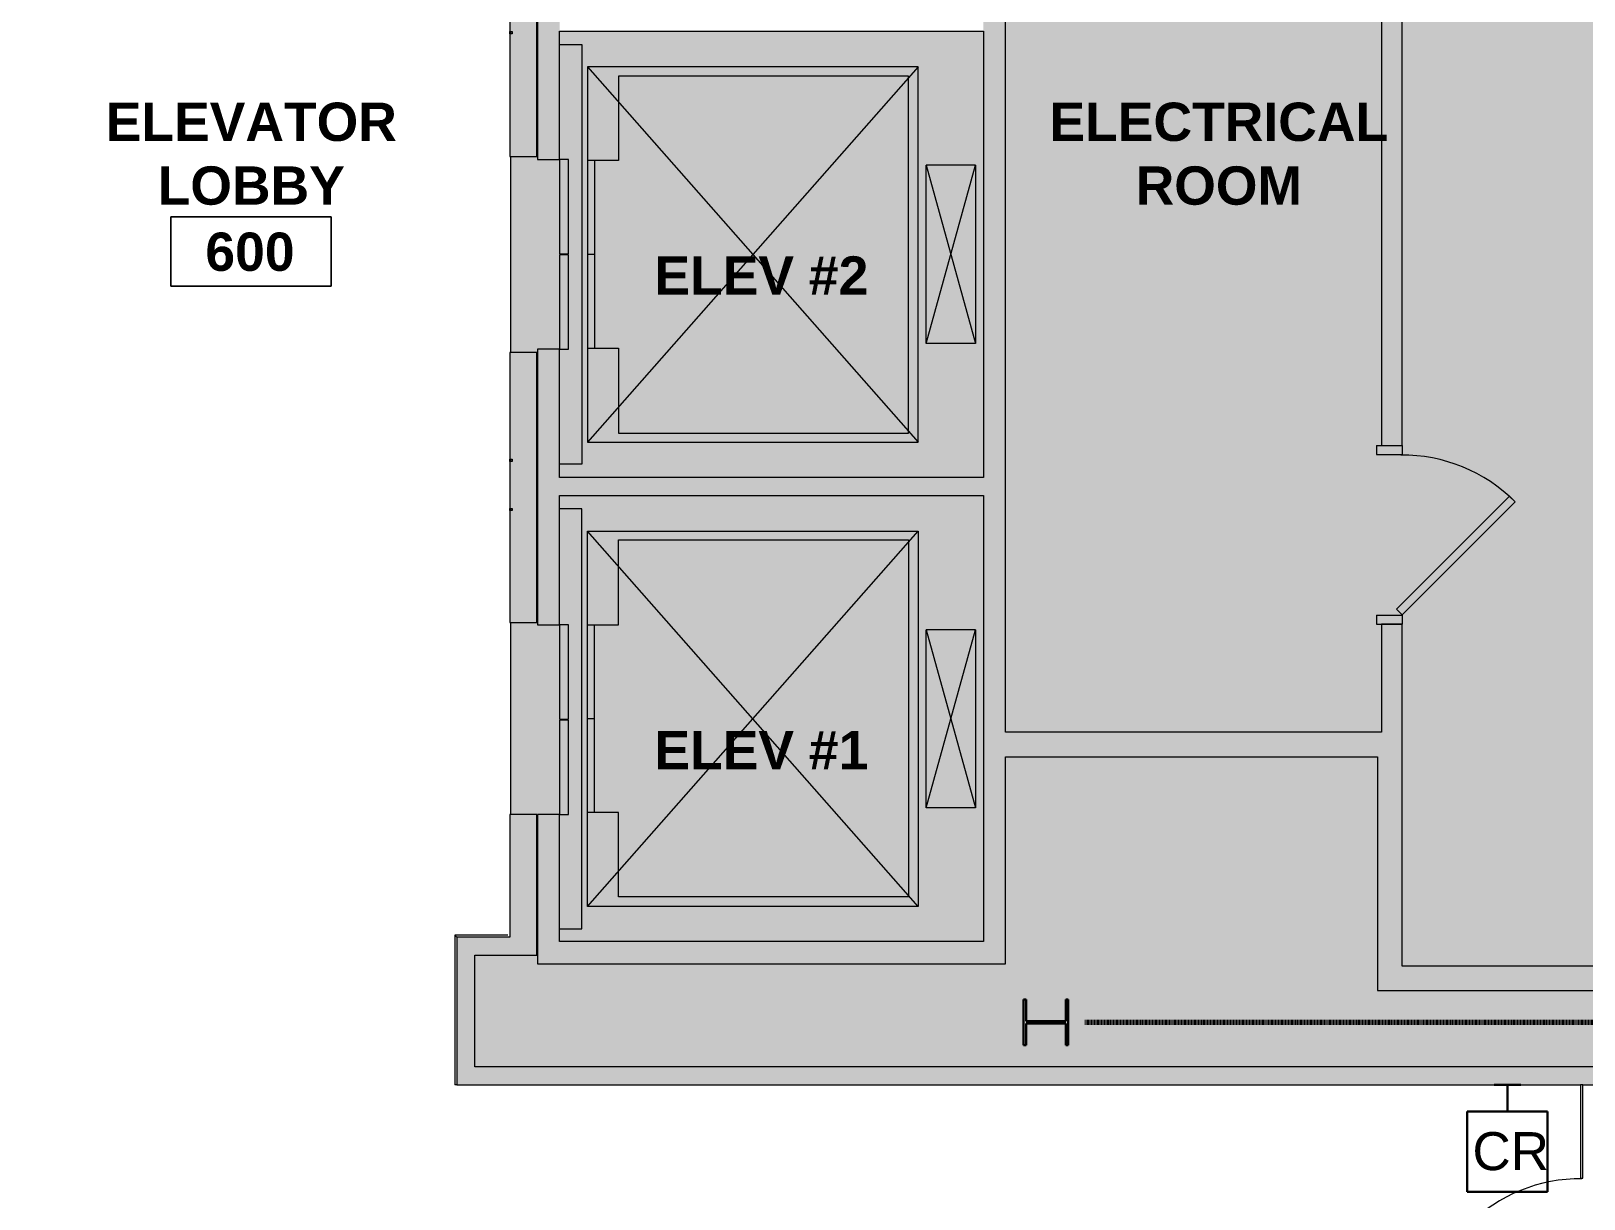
# Model space of a CAD drawing. Header units: inches. Extents: x -1180 to 2011, y -268 to 2143.
# Drawn here: x 75.3 to 423.4, y 1210.6 to 1472.3 of the extents above; entities that cross this region are included whole.
import ezdxf

# ---------------------------------------------------------------- set-up
doc = ezdxf.new("R2010")
doc.units = ezdxf.units.IN
doc.header["$MEASUREMENT"] = 0
doc.linetypes.add('Dash 1_8_', pattern=[0.25, 0.125, -0.125])
for name, color, linetype, lineweight in [('A-ANNO-NOTE', 131, 'Continuous', 13), ('A-AREA-IDEN', 2, 'Continuous', 9), ('A-DETL', 90, 'Continuous', 13), ('A-DETL-GENF', 92, 'Continuous', 9), ('A-DETL-THIN', 151, 'Continuous', 13), ('A-DOOR', 31, 'Continuous', 13), ('A-DOOR-FRAM', 31, 'Continuous', 20), ('A-WALL', 113, 'Continuous', 13), ('A-WALL-PATT', 111, 'Continuous', 13), ('I-WALL', 2, 'Continuous', 13), ('S-COLS', 52, 'Continuous', 13)]:
    doc.layers.add(name, color=color, linetype=linetype, lineweight=lineweight)
doc.styles.add('Swis721 Lt BT', font='swissl.ttf', dxfattribs={"height": 8.514638})
doc.styles.add('Swis721 Lt BT_B', font='', dxfattribs={"height": 8.583975})
doc.styles.get('Swis721 Lt BT_B').set_extended_font_data('Swis721 Lt BT', bold=True)

# ---------------------------------------------------------------- blocks, each defined once
blk = doc.blocks.new('Single Flush - OTJ_SOLIDFLUSH_ALUM-4848046-6TH FLOOR POWER _ SIGNAL')
at = {"layer": 'A-DOOR', "color": 8, "lineweight": 20}
for p, q in [((-7.42, 27.64), (-8.65, 26.4)), ((-8.65, 26.4), (16.67, 1.08)), ((17.91, 2.31), (-7.42, 27.64)), ((16.67, 1.08), (17.91, 2.31))]:
    blk.add_line(p, q, dxfattribs=at)
at = {"layer": 'A-DOOR', "lineweight": 9}
blk.add_arc((17.91, 2.31), 35.81, 135, 180.5, dxfattribs=at)
at = {"layer": 'A-DOOR-FRAM', "color": 8}
for p, q in [((-20, -3.44), (-20, 2.31)), ((-20, 2.31), (-18, 2.31)), ((-18, -3.44), (-18, 2.31)), ((18, -3.44), (18, 2.31)), ((18, 2.31), (20, 2.31)), ((20, -3.44), (20, 2.31)), ((-20, -3.44), (-18, -3.44)), ((18, -3.44), (20, -3.44))]:
    blk.add_line(p, q, dxfattribs=at)
blk = doc.blocks.new('HP-Bearing Pile-Column - HP10X57-V11-6TH FLOOR POWER _ SIGNAL')
at = {"layer": 'S-COLS', "lineweight": 30}
for p, q in [((5.1, 5), (-5.1, 5)), ((-5.1, 5), (-5.1, 4.435)), ((-5.1, 4.435), (-0.2825, 4.435)), ((-0.2825, 4.435), (-0.2825, -4.435)), ((0.2825, -4.435), (0.2825, 4.435)), ((0.2825, 4.435), (5.1, 4.435)), ((5.1, 4.435), (5.1, 5)), ((-0.2825, -4.435), (-5.1, -4.435)), ((-5.1, -4.435), (-5.1, -5)), ((-5.1, -5), (5.1, -5)), ((5.1, -4.435), (0.2825, -4.435)), ((5.1, -5), (5.1, -4.435))]:
    blk.add_line(p, q, dxfattribs=at)
blk = doc.blocks.new('Elevator Door-Center - 42_ x 84_-4902729-6TH FLOOR POWER _ SIGNAL')
at = {"layer": 'A-DOOR'}
for points in [[(-4.03, 4.5), (-25.15, 4.5), (-25.15, 2.5), (-4.03, 2.5)], [(17.35, 4.5), (-3.78, 4.5), (-3.78, 2.5), (17.35, 2.5)]]:
    blk.add_hatch(color=250, dxfattribs=at).paths.add_polyline_path(points, flags=0)
at = {"layer": 'A-DOOR', "color": 8, "lineweight": 20}
for p, q in [((-4.03, 4.5), (-25.15, 4.5)), ((-25.15, 4.5), (-25.15, 2.5)), ((-4.03, 2.5), (-4.03, 4.5)), ((17.35, 4.5), (-3.78, 4.5)), ((-3.78, 4.5), (-3.78, 2.5)), ((17.35, 2.5), (17.35, 4.5)), ((-25.15, 2.5), (-4.03, 2.5)), ((-3.78, 2.5), (17.35, 2.5))]:
    blk.add_line(p, q, dxfattribs=at)
blk = doc.blocks.new('Single Glass Door - 36_ x 96_-5154814-6TH FLOOR POWER _ SIGNAL')
at = {"layer": 'A-DOOR', "lineweight": 20}
for p, q in [((16.90625, -0.25), (17.90625, -0.25)), ((16.90625, -36.0625), (16.90625, -0.25)), ((17.90625, -0.25), (17.90625, -36.0625)), ((17.90625, -36.0625), (16.90625, -36.0625))]:
    blk.add_line(p, q, dxfattribs=at)
at = {"layer": 'A-DOOR', "lineweight": 9}
blk.add_arc((17.90625, -0.25), 35.8125, 179.5, 270, dxfattribs=at)
blk = doc.blocks.new('Room Tag - Room Name and Number-3379422-6TH FLOOR POWER _ SIGNAL')
at = {"layer": 'A-AREA-IDEN'}
for p, q in [((-0.1881, -0.1636), (-0.1881, -0.0018)), ((-0.1881, -0.0018), (0.1869, -0.0018)), ((0.1869, -0.0018), (-0.1881, -0.0018)), ((-0.1881, -0.0018), (-0.1881, -0.1636)), ((0.1869, -0.0018), (0.1869, -0.1636)), ((0.1869, -0.1636), (0.1869, -0.0018)), ((0.1869, -0.1636), (-0.1881, -0.1636)), ((-0.1881, -0.1636), (0.1869, -0.1636))]:
    blk.add_line(p, q, dxfattribs=at)

msp = doc.modelspace()

# ---------------------------------------------------------------- hatches: boundary and pattern name
at = {"layer": 'A-DETL-GENF'}
h = msp.add_hatch(color=9, dxfattribs=at)
h.paths.add_polyline_path([(63.24, 1240.16), (70.77, 1240.16), (70.77, 1265.21), (58.74, 1265.21), (58.74, 1579.31), (70.77, 1579.31), (70.77, 1607.3), (-48.23, 1607.3), (-48.23, 1620.31), (-277.42, 1620.31), (-277.42, 1541.26), (-249.39, 1541.26), (-249.39, 1598.34), (24.69, 1598.34), (24.69, 1541.26), (52.78, 1541.26), (52.78, 1411.26), (24.69, 1411.26), (24.69, 1357.25), (50.71, 1357.25), (50.71, 1277.19), (-67.38, 1277.19), (-67.38, 1240.16), (-41.77, 1240.16), (-41.77, 1259.14), (38.24, 1259.14), (38.24, 1240.16), (62.74, 1240.16)], flags=0)
h.paths.add_polyline_path([(-381.47, 1240.16), (-381.47, 1256.22), (-377.47, 1256.22), (-377.47, 1256.27), (-381.5, 1256.27), (-381.5, 1620.31), (-399.46, 1620.31), (-399.46, 1240.16), (-381.5, 1240.16)], flags=0)
h.paths.add_polyline_path([(193.78, 1339.23), (195.78, 1339.23), (195.78, 1318.11), (193.78, 1318.11), (193.78, 1319.46)], flags=0)
h.paths.add_polyline_path([(193.78, 1443.51), (195.78, 1443.51), (195.78, 1422.38), (193.78, 1422.38)], flags=0)
h.paths.add_polyline_path([(193.78, 1547.56), (195.78, 1547.56), (195.78, 1526.43), (193.78, 1526.43)], flags=0)
h.paths.add_polyline_path([(174.75, 1240.16), (672.96, 1240.16), (672.96, 1620.31), (654.76, 1620.31), (654.76, 1257.23), (377.16, 1257.26), (377.16, 1309.64), (293.77, 1309.64), (293.77, 1263.25), (188.78, 1263.25), (188.78, 1296.73), (193.78, 1296.73), (193.78, 1268.25), (288.77, 1268.25), (288.77, 1368.22), (193.78, 1368.22), (193.78, 1339.23), (188.78, 1339.23), (188.78, 1401.01), (193.78, 1401.01), (193.78, 1372.22), (288.77, 1372.22), (288.77, 1472.3), (193.78, 1472.3), (193.78, 1443.51), (188.78, 1443.51), (188.78, 1505.06), (193.78, 1505.06), (193.78, 1476.3), (288.77, 1476.3), (288.77, 1576.29), (193.78, 1576.29), (193.78, 1547.56), (188.78, 1547.56), (188.78, 1575.31), (188.64, 1575.28), (188.64, 1547.76), (182.73, 1547.76), (182.73, 1504.24), (188.64, 1504.24), (188.64, 1444.18), (182.73, 1444.18), (182.73, 1400.24), (188.64, 1400.24), (188.64, 1339.74), (182.73, 1339.74), (182.73, 1296.76), (188.64, 1296.73), (188.64, 1265.21), (174.75, 1265.21), (174.75, 1247.2)], flags=0)
h.paths.add_polyline_path([(-272.42, 1242.23), (-222.89, 1242.23), (-222.89, 1276.12), (-227.66, 1276.12), (-227.66, 1281.12), (-267.66, 1281.12), (-267.66, 1276.12), (-272.42, 1276.12), (-272.42, 1242.24)], flags=0)
h.paths.add_polyline_path([(-217.89, 1242.23), (-155.35, 1242.23), (-155.35, 1276.12), (-166.62, 1276.12), (-166.62, 1281.12), (-206.62, 1281.12), (-206.62, 1276.12), (-217.89, 1276.12), (-217.89, 1246.88)], flags=0)
h.paths.add_polyline_path([(-403.46, 1254.15), (-403.46, 1284.19), (-423.43, 1284.19), (-423.43, 1254.15), (-405.98, 1254.15)], flags=0)
h.paths.add_polyline_path([(-277.45, 1256.27), (-277.42, 1256.27), (-277.45, 1256.27)], flags=0)
h.paths.add_polyline_path([(-331.5, 1256.27), (-331.5, 1262.27), (-283.45, 1262.27), (-283.45, 1508.33), (-375.5, 1508.33), (-375.5, 1262.27), (-371.5, 1262.27), (-371.5, 1256.27), (-332.12, 1256.27)], flags=0)
h.paths.add_polyline_path([(641.59, 1262.23), (649.76, 1262.23), (649.76, 1359.16), (556.01, 1359.16), (556.01, 1262.23)], flags=0)
h.paths.add_polyline_path([(511.76, 1262.76), (551.01, 1262.76), (550.98, 1619.36), (432.35, 1619.36), (432.35, 1624.31), (386.35, 1624.31), (386.35, 1619.36), (382.66, 1619.36), (382.66, 1379.39), (378.04, 1379.39), (378.04, 1531.32), (293.77, 1531.32), (293.77, 1315.14), (378.04, 1315.14), (378.04, 1339.39), (382.66, 1339.39), (382.66, 1262.76), (423.17, 1262.76)], flags=0)
h.paths.add_polyline_path([(195.78, 1296.73), (193.78, 1296.73), (193.78, 1317.86), (195.78, 1317.86), (195.78, 1310.14)], flags=0)
h.paths.add_polyline_path([(-249.39, 1357.25), (-249.39, 1411.26), (-271.43, 1411.26), (-271.43, 1411.21), (-277.43, 1411.21), (-277.45, 1357.25), (-267.2, 1357.25)], flags=0)
h.paths.add_polyline_path([(648.76, 1364.16), (648.76, 1618.33), (642.76, 1618.33), (642.76, 1624.31), (602.76, 1624.31), (602.76, 1618.33), (556.98, 1618.33), (556.98, 1364.16), (641.59, 1364.16)], flags=0)
h.paths.add_polyline_path([(183.14, 1364.83), (183.14, 1365.33), (182.73, 1365.33), (182.73, 1364.83)], flags=0)
h.paths.add_polyline_path([(182.73, 1375.83), (183.14, 1375.83), (183.14, 1376.33), (182.73, 1376.33)], flags=0)
h.paths.add_polyline_path([(193.78, 1401.01), (193.78, 1422.13), (195.78, 1422.13), (195.78, 1401.01)], flags=0)
h.paths.add_polyline_path([(182.73, 1471.71), (183.14, 1471.71), (183.14, 1472.21), (182.73, 1472.21)], flags=0)
h.paths.add_polyline_path([(183.14, 1477.46), (183.14, 1477.96), (182.73, 1477.96), (182.73, 1477.46)], flags=0)
h.paths.add_polyline_path([(193.78, 1505.06), (193.78, 1526.18), (195.78, 1526.18), (195.78, 1505.06)], flags=0)
h.paths.add_polyline_path([(-282.42, 1513.33), (-282.42, 1574.27), (-376.5, 1574.27), (-376.5, 1513.33), (-283.43, 1513.33)], flags=0)
h.paths.add_polyline_path([(368.82, 1536.32), (378.04, 1536.32), (378.04, 1619.36), (375.35, 1619.36), (375.35, 1624.31), (329.35, 1624.31), (329.35, 1619.36), (317.86, 1619.36), (317.86, 1595.36), (293.77, 1595.36), (293.77, 1536.32), (294.22, 1536.32)], flags=0)
h.paths.add_polyline_path([(694.97, 1576.19), (697.02, 1576.19), (697.02, 1606.14), (676.96, 1606.14), (676.96, 1576.19)], flags=0)
h.paths.add_polyline_path([(-282.42, 1579.27), (-281.42, 1579.27), (-281.42, 1620.31), (-297.96, 1620.31), (-297.96, 1624.31), (-360.96, 1624.31), (-360.96, 1620.31), (-377.5, 1620.31), (-377.5, 1579.27), (-297.96, 1579.27)], flags=0)
h.paths.add_polyline_path([(182.64, 1579.31), (188.78, 1579.31), (188.78, 1598.25), (293.63, 1598.25), (293.63, 1599.36), (313.86, 1599.36), (313.86, 1620.31), (295.85, 1620.31), (295.85, 1607.3), (174.75, 1607.3), (174.75, 1579.31), (181.4, 1579.31)], flags=0)
h.paths.add_polyline_path([(252.11, 1580.29), (288.77, 1580.29), (288.77, 1593.25), (193.78, 1593.25), (193.78, 1580.29), (206.74, 1580.29)], flags=0)
h.paths.add_polyline_path([(699.34, 1608.45), (699.96, 1609.08), (701.02, 1609.08), (701.02, 1610.14), (676.96, 1610.14), (676.96, 1608.45), (697.02, 1608.45)], flags=0)
at = {"layer": 'A-WALL-PATT', "lineweight": 9}
h = msp.add_hatch(color=7, dxfattribs=at)
h.paths.add_polyline_path([(382.66, 1315.14), (382.66, 1339.39), (378.04, 1339.39), (378.04, 1315.14), (381.93, 1315.14)], flags=0)
h.paths.add_polyline_path([(378.04, 1379.39), (382.66, 1379.39), (382.66, 1619.36), (378.04, 1619.36), (378.04, 1485.19)], flags=0)
h = msp.add_hatch(color=7, dxfattribs=at)
h.paths.add_polyline_path([(188.78, 1268.25), (193.78, 1268.25), (193.78, 1296.73), (188.78, 1296.73)], flags=0)
h.paths.add_polyline_path([(193.78, 1339.23), (193.78, 1401.01), (188.78, 1401.01), (188.78, 1339.23)], flags=0)
h.paths.add_polyline_path([(193.78, 1443.51), (193.78, 1505.06), (188.78, 1505.06), (188.78, 1443.51)], flags=0)
h.paths.add_polyline_path([(193.78, 1547.56), (193.78, 1598.25), (188.78, 1598.25), (188.78, 1547.56)], flags=0)
for points in [[(288.77, 1263.25), (293.77, 1263.25), (293.77, 1595.36), (293.63, 1595.33), (293.63, 1593.25), (288.77, 1593.25), (288.77, 1268.25)], [(182.64, 1444.18), (188.64, 1444.18), (188.64, 1504.24), (182.64, 1504.24), (182.64, 1477.96), (183.14, 1477.96), (183.14, 1477.46), (182.64, 1477.46), (182.64, 1472.21), (183.14, 1472.21), (183.14, 1471.71), (182.64, 1471.71)], [(182.64, 1339.74), (188.64, 1339.74), (188.64, 1400.24), (182.64, 1400.24), (182.64, 1376.33), (183.14, 1376.33), (183.14, 1375.83), (182.64, 1375.83), (182.64, 1365.33), (183.14, 1365.33), (183.14, 1364.83), (182.64, 1364.83)], [(252.11, 1368.22), (288.77, 1368.22), (288.77, 1372.22), (193.78, 1372.22), (193.78, 1368.22)], [(382.66, 1309.64), (382.66, 1315.14), (293.77, 1315.14), (293.77, 1309.64), (381.93, 1309.64)], [(382.66, 1257.26), (382.66, 1309.64), (377.16, 1309.64), (377.16, 1257.26), (381.93, 1257.26)], [(188.64, 1269.21), (188.64, 1296.76), (182.64, 1296.76), (182.64, 1269.21)], [(174.75, 1240.16), (174.75, 1269.21), (170.75, 1269.21), (170.75, 1240.16)], [(174.75, 1265.21), (188.64, 1265.21), (188.64, 1269.21), (174.75, 1269.21)], [(288.77, 1263.25), (288.77, 1268.25), (188.78, 1268.25), (188.78, 1263.25), (252.11, 1263.25)], [(511.76, 1257.26), (551.01, 1257.26), (551.01, 1262.76), (382.66, 1262.76), (382.66, 1257.26), (423.17, 1257.26)], [(672.96, 1236.16), (672.96, 1240.16), (170.75, 1240.16), (170.75, 1236.16), (641.59, 1236.16)]]:
    msp.add_hatch(color=7, dxfattribs=at).paths.add_polyline_path(points, flags=0)

# ---------------------------------------------------------------- linework, layer by layer
at = {"layer": 'A-ANNO-NOTE', "lineweight": 30}
for p, q in [((403.26, 1236.16), (409.26, 1236.16)), ((406.26, 1236.16), (406.26, 1230.16)), ((415.26, 1230.16), (397.26, 1230.16)), ((397.26, 1230.16), (397.26, 1212.16)), ((415.26, 1212.16), (415.26, 1230.16)), ((397.26, 1212.16), (415.26, 1212.16))]:
    msp.add_line(p, q, dxfattribs=at)
at = {"layer": 'A-DETL', "linetype": 'Dash 1_8_', "lineweight": 70}
msp.add_line((311.54, 1250.15), (654.76, 1250.15), dxfattribs=at)
at = {"layer": 'A-DETL-THIN', "lineweight": 9}
for p, q in [((182.73, 1472.21), (182.73, 1471.71)), ((193.78, 1469.31), (198.77, 1469.31)), ((198.77, 1469.31), (198.77, 1375.21)), ((274.15, 1464.32), (200.02, 1464.32)), ((200.02, 1464.32), (200.02, 1380.2)), ((274.15, 1464.32), (200.02, 1380.2)), ((200.02, 1464.32), (274.15, 1380.2)), ((274.15, 1380.2), (274.15, 1464.32)), ((272.02, 1462.18), (206.97, 1462.18)), ((206.97, 1462.18), (206.97, 1443.29)), ((272.02, 1382.16), (272.02, 1462.18)), ((182.73, 1444.18), (182.73, 1400.24)), ((206.97, 1443.29), (200.02, 1443.29)), ((201.62, 1443.29), (201.62, 1401.23)), ((275.94, 1402.3), (275.94, 1442.22)), ((275.94, 1402.3), (286.99, 1442.22)), ((275.94, 1442.22), (286.99, 1402.3)), ((286.99, 1442.22), (275.94, 1442.22)), ((286.99, 1442.22), (286.99, 1402.3)), ((201.62, 1422.26), (200.02, 1422.26)), ((200.02, 1401.23), (206.97, 1401.23)), ((206.97, 1401.23), (206.97, 1382.16)), ((286.99, 1402.3), (275.94, 1402.3)), ((206.97, 1382.16), (272.02, 1382.16)), ((200.02, 1380.2), (274.15, 1380.2)), ((182.73, 1376.33), (182.73, 1375.83)), ((198.77, 1375.21), (193.78, 1375.21)), ((182.73, 1365.33), (182.73, 1364.83)), ((198.77, 1365.23), (193.78, 1365.23)), ((198.77, 1271.13), (198.77, 1365.23)), ((200.02, 1276.12), (200.02, 1360.24)), ((200.02, 1360.24), (274.15, 1360.24)), ((274.15, 1276.12), (200.02, 1360.24)), ((200.02, 1276.12), (274.15, 1360.24)), ((206.97, 1358.28), (272.02, 1358.28)), ((206.97, 1339.21), (206.97, 1358.28)), ((272.02, 1358.28), (272.02, 1278.26)), ((274.15, 1360.24), (274.15, 1276.12)), ((182.73, 1339.74), (182.73, 1296.76)), ((200.02, 1339.21), (206.97, 1339.21)), ((201.62, 1297.15), (201.62, 1339.21)), ((275.94, 1298.22), (275.94, 1338.14)), ((275.94, 1298.22), (286.99, 1338.14)), ((275.94, 1338.14), (286.99, 1298.22)), ((286.99, 1338.14), (275.94, 1338.14)), ((286.99, 1338.14), (286.99, 1298.22)), ((201.62, 1318.18), (200.02, 1318.18)), ((206.97, 1297.15), (200.02, 1297.15)), ((206.97, 1278.26), (206.97, 1297.15)), ((286.99, 1298.22), (275.94, 1298.22)), ((272.02, 1278.26), (206.97, 1278.26)), ((274.15, 1276.12), (200.02, 1276.12)), ((193.78, 1271.13), (198.77, 1271.13))]:
    msp.add_line(p, q, dxfattribs=at)
at = {"layer": 'A-WALL', "color": 8, "lineweight": 20}
for p, q in [((382.66, 1379.39), (382.66, 1619.36)), ((378.04, 1531.32), (378.04, 1379.39)), ((193.78, 1472.3), (288.77, 1472.3)), ((378.04, 1379.39), (382.66, 1379.39)), ((288.77, 1372.22), (193.78, 1372.22)), ((193.78, 1368.22), (288.77, 1368.22)), ((378.04, 1339.39), (378.04, 1315.14)), ((382.66, 1339.39), (378.04, 1339.39)), ((382.66, 1315.14), (382.66, 1339.39)), ((170.75, 1269.21), (170.75, 1236.16)), ((182.64, 1269.21), (170.75, 1269.21)), ((188.64, 1265.21), (188.64, 1269.21)), ((174.75, 1240.16), (174.75, 1265.21)), ((174.75, 1265.21), (188.64, 1265.21)), ((672.96, 1240.16), (174.75, 1240.16)), ((170.75, 1236.16), (422.67, 1236.16)), ((423.17, 1236.16), (676.96, 1236.16))]:
    msp.add_line(p, q, dxfattribs=at)
at = {"layer": 'A-WALL', "lineweight": 9}
for p, q in [((170.75, 1269.21), (170.25, 1269.71)), ((182.14, 1269.71), (170.25, 1269.71)), ((170.25, 1269.71), (170.25, 1236.16)), ((170.75, 1236.16), (170.25, 1236.16))]:
    msp.add_line(p, q, dxfattribs=at)
at = {"layer": 'A-WALL'}
msp.add_line((423.17, 1236.16), (422.67, 1236.16), dxfattribs=at)
at = {"layer": 'I-WALL', "color": 8, "lineweight": 20}
for p, q in [((293.77, 1315.14), (293.77, 1531.32)), ((188.64, 1444.18), (188.64, 1504.24)), ((188.78, 1505.06), (188.78, 1443.51)), ((182.64, 1477.46), (182.64, 1472.21)), ((182.64, 1472.21), (183.14, 1472.21)), ((183.14, 1471.71), (182.64, 1471.71)), ((182.64, 1471.71), (182.64, 1444.18)), ((183.14, 1472.21), (183.14, 1471.71)), ((193.78, 1443.51), (193.78, 1472.3)), ((288.77, 1472.3), (288.77, 1372.22)), ((182.64, 1444.18), (188.64, 1444.18)), ((188.78, 1443.51), (193.78, 1443.51)), ((188.64, 1400.24), (182.64, 1400.24)), ((182.64, 1400.24), (182.64, 1376.33)), ((188.64, 1339.74), (188.64, 1400.24)), ((193.78, 1401.01), (188.78, 1401.01)), ((188.78, 1401.01), (188.78, 1339.23)), ((193.78, 1372.22), (193.78, 1401.01)), ((182.64, 1376.33), (183.14, 1376.33)), ((183.14, 1375.83), (182.64, 1375.83)), ((182.64, 1375.83), (182.64, 1365.33)), ((183.14, 1376.33), (183.14, 1375.83)), ((182.64, 1365.33), (183.14, 1365.33)), ((183.14, 1364.83), (182.64, 1364.83)), ((182.64, 1364.83), (182.64, 1339.74)), ((183.14, 1365.33), (183.14, 1364.83)), ((193.78, 1339.23), (193.78, 1368.22)), ((288.77, 1368.22), (288.77, 1268.25)), ((182.64, 1339.74), (188.64, 1339.74)), ((188.78, 1339.23), (193.78, 1339.23)), ((378.04, 1315.14), (293.77, 1315.14)), ((382.66, 1262.76), (382.66, 1315.14)), ((293.77, 1309.64), (377.16, 1309.64)), ((293.77, 1263.25), (293.77, 1309.64)), ((377.16, 1309.64), (377.16, 1257.26)), ((188.64, 1296.76), (182.64, 1296.76)), ((182.64, 1296.76), (182.64, 1269.21)), ((188.64, 1269.21), (188.64, 1296.76)), ((193.78, 1296.73), (188.78, 1296.73)), ((188.78, 1296.73), (188.78, 1263.25)), ((193.78, 1268.25), (193.78, 1296.73)), ((288.77, 1268.25), (193.78, 1268.25)), ((188.78, 1263.25), (293.77, 1263.25)), ((551.01, 1262.76), (382.66, 1262.76)), ((377.16, 1257.26), (551.01, 1257.26))]:
    msp.add_line(p, q, dxfattribs=at)
at = {"layer": 'I-WALL', "lineweight": 9}
for p, q in [((182.64, 1471.71), (182.64, 1472.21)), ((182.64, 1375.83), (182.64, 1376.33)), ((182.64, 1364.83), (182.64, 1365.33))]:
    msp.add_line(p, q, dxfattribs=at)
at = {"layer": 'I-WALL'}
for p, q in [((422.67, 1236.16), (422.67, 1215.2)), ((423.17, 1215.2), (423.17, 1236.16)), ((422.67, 1215.2), (423.17, 1215.2))]:
    msp.add_line(p, q, dxfattribs=at)

# ---------------------------------------------------------------- block references
at = {"layer": 'A-AREA-IDEN', "xscale": 95.99999999999994, "yscale": 95.99999999999994, "zscale": 95.99999999999994}
msp.add_blockref('Room Tag - Room Name and Number-3379422-6TH FLOOR POWER _ SIGNAL', (124.63, 1430.83), dxfattribs=at)
at = {"layer": 'A-DOOR', "rotation": 269.9999999999999}
for name, p in [('Elevator Door-Center - 42_ x 84_-4902729-6TH FLOOR POWER _ SIGNAL', (191.28, 1418.36)), ('Single Flush - OTJ_SOLIDFLUSH_ALUM-4848046-6TH FLOOR POWER _ SIGNAL', (380.35, 1359.39)), ('Elevator Door-Center - 42_ x 84_-4902729-6TH FLOOR POWER _ SIGNAL', (191.28, 1314.08)), ('Single Glass Door - 36_ x 96_-5154814-6TH FLOOR POWER _ SIGNAL', (422.92, 1197.2))]:
    msp.add_blockref(name, p, dxfattribs=at)
at = {"layer": 'S-COLS', "lineweight": 9, "rotation": 89.99999999999991}
msp.add_blockref('HP-Bearing Pile-Column - HP10X57-V11-6TH FLOOR POWER _ SIGNAL', (302.8, 1250.15), dxfattribs=at)

# ---------------------------------------------------------------- texts
at = {"layer": 'A-ANNO-NOTE', "lineweight": 9, "insert": (398.42, 1225.54), "char_height": 8.515, "width": 19.116, "attachment_point": 1, "line_spacing_factor": 1.00667, "style": 'Swis721 Lt BT'}
msp.add_mtext('CR', dxfattribs=at)
at = {"layer": 'A-AREA-IDEN', "char_height": 8.584, "attachment_point": 2, "line_spacing_factor": 0.998538, "style": 'Swis721 Lt BT_B'}
for s, insert, width in [('ELEVATOR\\PLOBBY', (124.64, 1456.26), 69.984), ('ELECTRICAL\\PROOM', (341.56, 1456.26), 81.972), ('600', (124.35, 1427.14), 23.004), ('ELEV #2', (239, 1421.81), 55.836), ('ELEV #1', (239, 1315.43), 55.836)]:
    msp.add_mtext(s, dxfattribs=dict(at, insert=insert, width=width))

doc.saveas('drawing.dxf')
